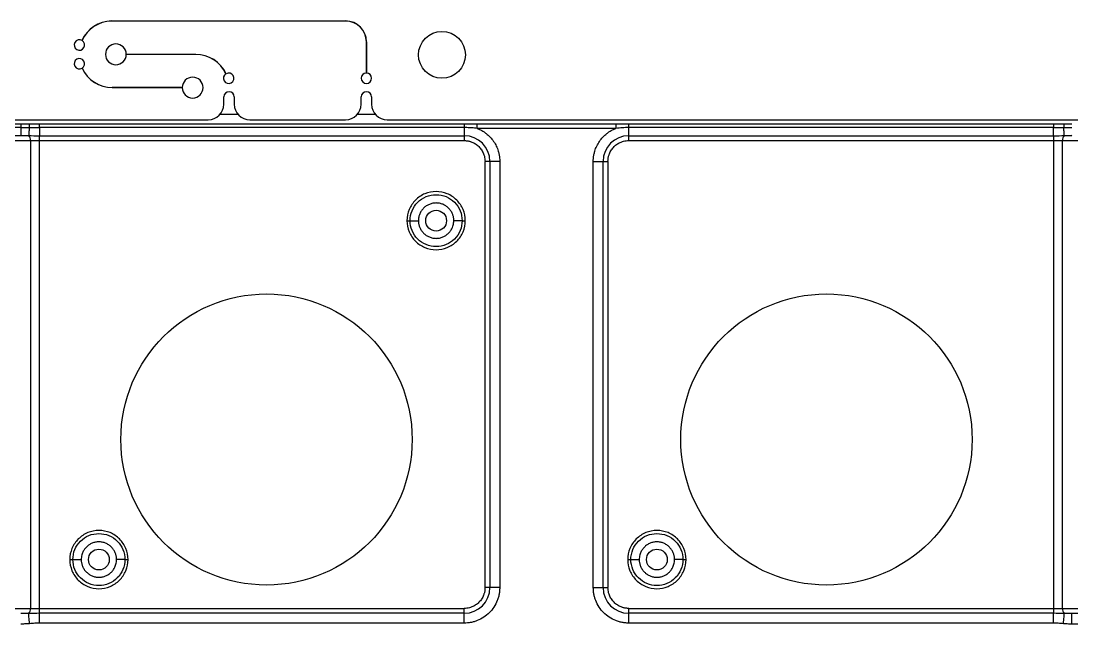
# Model space of a CAD drawing. Header units: millimetres. Extents: x -1 to 1576, y 30 to 633.
# Drawn here: x 363.3 to 464.4, y 184.6 to 242.6 of the extents above; entities that cross this region are included whole.
import ezdxf

# ---------------------------------------------------------------- set-up
doc = ezdxf.new("R2010")
doc.units = ezdxf.units.MM

msp = doc.modelspace()

# ---------------------------------------------------------------- linework, layer by layer
at = {"color": 7, "linetype": 'Continuous', "lineweight": 25}
for p, q in [((372.03, 242.64), (394.54, 242.64)), ((394.54, 242.63), (372.03, 242.63)), ((396.54, 237.63), (396.54, 240.63)), ((396.55, 240.63), (396.55, 237.63)), ((373.46, 239.44), (380.14, 239.44)), ((380.14, 239.43), (373.46, 239.43)), ((372.12, 236.24), (378.84, 236.24)), ((378.84, 236.23), (372.12, 236.23)), ((382.84, 234.63), (382.84, 235.33)), ((383.84, 235.33), (383.84, 234.63)), ((396.04, 234.63), (396.04, 235.33)), ((397.04, 235.33), (397.04, 234.63)), ((384.22, 233.63), (382.46, 233.63)), ((397.42, 233.63), (395.66, 233.63)), ((290.9, 233.13), (381.34, 233.13)), ((356.72, 232.73), (363.34, 232.73)), ((363.34, 232.4), (356.72, 232.4)), ((365.13, 232.74), (405.94, 232.74)), ((405.94, 232.38), (365.13, 232.38)), ((385.34, 233.13), (394.54, 233.13)), ((398.54, 233.13), (488.98, 233.13)), ((405.94, 232.38), (405.94, 231.13)), ((407.2, 232.75), (420.5, 232.75)), ((421.76, 232.74), (462.57, 232.74)), ((462.57, 232.38), (421.76, 232.38)), ((421.76, 231.13), (421.76, 232.38)), ((356.72, 231.63), (363.34, 231.63)), ((363.34, 231.65), (363.44, 231.63)), ((365.13, 231.6), (405.94, 231.6)), ((365.13, 185.66), (365.13, 231.6)), ((420.5, 232.31), (407.2, 232.31)), ((421.76, 231.6), (462.57, 231.6)), ((462.57, 231.6), (462.57, 185.66)), ((464.31, 231.63), (464.36, 231.64)), ((314.12, 231.13), (405.94, 231.13)), ((364.26, 231.13), (364.26, 186.13)), ((421.76, 231.13), (513.58, 231.13)), ((463.45, 186.13), (463.45, 231.13)), ((409.36, 229.13), (407.94, 229.13)), ((407.94, 188.13), (407.94, 229.13)), ((408.41, 229.13), (408.41, 188.13)), ((409.36, 229.13), (409.36, 188.13)), ((418.35, 188.13), (418.35, 229.13)), ((418.35, 229.13), (419.76, 229.13)), ((419.29, 188.13), (419.29, 229.13)), ((419.76, 229.13), (419.76, 188.13)), ((409.36, 188.13), (407.94, 188.13)), ((418.35, 188.13), (419.76, 188.13)), ((314.12, 186.13), (405.94, 186.13)), ((405.94, 184.72), (405.94, 186.13)), ((421.76, 184.72), (421.76, 186.13)), ((421.76, 186.13), (513.58, 186.13)), ((363.39, 185.63), (363.34, 185.63)), ((405.94, 185.66), (365.13, 185.66)), ((462.57, 185.66), (421.76, 185.66)), ((470.98, 185.63), (464.36, 185.63)), ((405.94, 184.72), (365.13, 184.72)), ((462.57, 184.72), (421.76, 184.72)), ((470.98, 184.63), (464.36, 184.63))]:
    msp.add_line(p, q, dxfattribs=at)
for centre, radius in [((403.8, 239.38), 2.25), ((386.94, 202.38), 14), ((440.76, 202.38), 14)]:
    msp.add_circle(centre, radius, dxfattribs=at)
at = {"color": 141}
for centre in [(403.24, 223.43), (370.83, 190.83), (424.46, 190.83)]:
    msp.add_circle(centre, 1, dxfattribs=at)
at = {"color": 7, "linetype": 'Continuous', "lineweight": 25}
for centre, radius, start, end in [((372.12, 239.43), 3.21, 91.5822, 155.3856), ((372.12, 239.43), 3.2, 91.5847, 155.403), ((394.54, 240.63), 2.01, 0, 90), ((394.54, 240.63), 2, 360, 90), ((368.96, 240.33), 0.5, 60.3991, 59.2477), ((372.46, 239.43), 1, 0.2862, 359.7133), ((380.14, 236.23), 3.2, 24.6158, 89.9998), ((380.14, 236.23), 3.19, 24.5983, 89.9998), ((368.96, 238.53), 0.5, 300.73, 299.5792), ((372.12, 239.43), 3.2, 204.6089, 269.9998), ((372.12, 239.43), 3.19, 204.5914, 269.9998), ((383.3, 237.13), 0.5, 120.7513, 119.6), ((396.54, 237.13), 0.5, 90.573, 89.427), ((379.84, 236.23), 1, 180.286, 179.7136), ((383.34, 235.33), 0.5, 360, 180), ((396.54, 235.33), 0.5, 360, 180), ((381.34, 234.63), 1.5, 270, 360), ((385.34, 234.63), 1.5, 180, 270), ((394.54, 234.63), 1.5, 270, 0), ((398.54, 234.63), 1.5, 180, 270), ((363.7, 231.21), 0.562, 352.1767, 47.5651), ((405.94, 229.13), 2.47, 0, 90), ((421.76, 229.13), 2.47, 90, 180), ((464, 231.21), 0.562, 132.435, 187.8232), ((405.94, 188.13), 2.47, 270, 360), ((421.76, 188.13), 2.47, 180, 270), ((363.7, 186.06), 0.562, 312.435, 7.8232), ((464, 186.06), 0.562, 172.1767, 227.5651)]:
    msp.add_arc(centre, radius, start, end, dxfattribs=at)
for points, knots in [([(363.34, 232.73), (363.49, 232.73), (363.75, 232.73), (364.01, 232.74), (364.13, 232.74)], [0, 0, 0, 0, 0.548125, 1, 1, 1, 1]), ([(363.34, 232.4), (363.34, 232.18), (363.34, 231.99), (363.34, 231.71), (363.34, 231.63), (363.34, 231.63)], [0, 0, 0, 0, 0.5, 0.5, 1, 1, 1, 1]), ([(364.14, 232.39), (364.13, 232.2), (364.11, 232.02), (364.09, 231.75), (364.08, 231.66), (364.08, 231.62)], [0, 0, 0, 0, 0.5, 0.5, 1, 1, 1, 1]), ([(364.13, 232.74), (364.33, 232.74), (364.66, 232.74), (364.99, 232.74), (365.13, 232.74)], [0, 0, 0, 0, 0.580575, 1, 1, 1, 1]), ([(365.13, 232.38), (365.13, 232.2), (365.13, 232.04), (365.13, 231.77), (365.13, 231.66), (365.13, 231.6)], [0, 0, 0, 0, 0.5, 0.5, 1, 1, 1, 1]), ([(405.94, 232.74), (406.03, 232.74), (406.24, 232.74), (406.58, 232.74), (406.9, 232.75), (407.12, 232.75), (407.2, 232.75)], [0, 0, 0, 0, 0.221378, 0.492164, 0.7995, 1, 1, 1, 1]), ([(407.2, 232.31), (407.11, 232.32), (406.94, 232.34), (406.69, 232.35), (406.44, 232.37), (406.19, 232.38), (406.02, 232.38), (405.94, 232.38)], [0, 0, 0, 0, 0.206312, 0.408164, 0.606837, 0.80366, 1, 1, 1, 1]), ([(407.2, 232.31), (407.2, 232.4), (407.2, 232.49), (407.2, 232.64), (407.2, 232.71), (407.2, 232.75)], [0, 0, 0, 0, 0.5, 0.5, 1, 1, 1, 1]), ([(420.5, 232.75), (420.59, 232.75), (420.8, 232.75), (421.13, 232.74), (421.46, 232.74), (421.67, 232.74), (421.76, 232.74)], [0, 0, 0, 0, 0.200515, 0.50786, 0.778848, 1, 1, 1, 1]), ([(420.5, 232.75), (420.5, 232.71), (420.5, 232.64), (420.5, 232.49), (420.5, 232.4), (420.5, 232.31)], [0, 0, 0, 0, 0.5, 0.5, 1, 1, 1, 1]), ([(421.76, 232.38), (421.66, 232.38), (421.45, 232.38), (421.14, 232.36), (420.82, 232.34), (420.61, 232.32), (420.5, 232.31)], [0, 0, 0, 0, 0.245457, 0.492199, 0.742868, 1, 1, 1, 1]), ([(462.57, 232.74), (462.71, 232.74), (463.05, 232.74), (463.38, 232.74), (463.57, 232.74)], [0, 0, 0, 0, 0.420474, 1, 1, 1, 1]), ([(462.57, 231.6), (462.57, 231.66), (462.57, 231.77), (462.57, 232.04), (462.57, 232.2), (462.57, 232.38)], [0, 0, 0, 0, 0.5, 0.5, 1, 1, 1, 1]), ([(463.62, 231.62), (463.62, 231.66), (463.61, 231.75), (463.59, 232.02), (463.58, 232.2), (463.56, 232.39)], [0, 0, 0, 0, 0.5, 0.5, 1, 1, 1, 1]), ([(463.57, 232.74), (463.69, 232.74), (463.95, 232.73), (464.21, 232.73), (464.36, 232.73)], [0, 0, 0, 0, 0.4522442, 1, 1, 1, 1]), ([(407.2, 232.31), (407.25, 232.29), (407.35, 232.24), (407.5, 232.17), (407.65, 232.09), (407.79, 232.01), (407.93, 231.91), (408.15, 231.74), (408.45, 231.47), (408.78, 231.06), (409.04, 230.61), (409.2, 230.18), (409.3, 229.79), (409.35, 229.46), (409.35, 229.24), (409.36, 229.13)], [0, 0, 0, 0, 0.040883, 0.08158, 0.122187, 0.162802, 0.203521, 0.244441, 0.372171, 0.500035, 0.627766, 0.75563, 0.837187, 0.918385, 1, 1, 1, 1]), ([(418.35, 229.13), (418.35, 229.19), (418.35, 229.3), (418.36, 229.46), (418.38, 229.63), (418.41, 229.79), (418.45, 229.95), (418.52, 230.23), (418.67, 230.61), (418.93, 231.06), (419.25, 231.47), (419.59, 231.78), (419.91, 232.01), (420.2, 232.18), (420.4, 232.26), (420.5, 232.31)], [0, 0, 0, 0, 0.040883, 0.08158, 0.122187, 0.162802, 0.203521, 0.244441, 0.372171, 0.500035, 0.627766, 0.75563, 0.837187, 0.918385, 1, 1, 1, 1]), ([(405.94, 231.13), (405.98, 231.13), (406.07, 231.13), (406.19, 231.12), (406.32, 231.1), (406.44, 231.07), (406.56, 231.04), (406.77, 230.96), (407.05, 230.82), (407.36, 230.56), (407.62, 230.24), (407.79, 229.92), (407.88, 229.63), (407.93, 229.38), (407.94, 229.22), (407.94, 229.13)], [0, 0, 0, 0, 0.040276, 0.080243, 0.120058, 0.159883, 0.199877, 0.240199, 0.370043, 0.500057, 0.629901, 0.759916, 0.840121, 0.919721, 1, 1, 1, 1]), ([(419.76, 229.13), (419.76, 229.18), (419.76, 229.26), (419.78, 229.38), (419.79, 229.51), (419.82, 229.63), (419.86, 229.75), (419.93, 229.96), (420.08, 230.24), (420.34, 230.56), (420.65, 230.82), (420.97, 230.98), (421.26, 231.08), (421.51, 231.12), (421.68, 231.13), (421.76, 231.13)], [0, 0, 0, 0, 0.0402761, 0.0802426, 0.1200582, 0.159883, 0.1998773, 0.2401994, 0.3700431, 0.5000574, 0.6299012, 0.7599156, 0.8401208, 0.919721, 1, 1, 1, 1]), ([(406.04, 223.43), (406.04, 223.8), (405.97, 224.17), (405.69, 224.84), (405.48, 225.15), (404.96, 225.67), (404.65, 225.88), (403.97, 226.16), (403.61, 226.23), (402.87, 226.23), (402.51, 226.16), (401.83, 225.88), (401.52, 225.67), (401, 225.15), (400.79, 224.84), (400.51, 224.17), (400.44, 223.8), (400.44, 223.43)], [0, 0, 0, 0, 0.125, 0.125, 0.25, 0.25, 0.375, 0.375, 0.5, 0.5, 0.625, 0.625, 0.75, 0.75, 0.875, 0.875, 1, 1, 1, 1]), ([(400.74, 223.43), (400.74, 223.76), (400.81, 224.09), (401.06, 224.69), (401.24, 224.97), (401.7, 225.43), (401.98, 225.62), (402.59, 225.87), (402.91, 225.93), (403.57, 225.93), (403.9, 225.87), (404.5, 225.62), (404.78, 225.43), (405.24, 224.97), (405.43, 224.69), (405.68, 224.09), (405.74, 223.76), (405.74, 223.43)], [0, 0, 0, 0, 0.125, 0.125, 0.25, 0.25, 0.375, 0.375, 0.5, 0.5, 0.625, 0.625, 0.75, 0.75, 0.875, 0.875, 1, 1, 1, 1]), ([(404.94, 223.43), (404.94, 223.48), (404.94, 223.57), (404.92, 223.7), (404.9, 223.83), (404.86, 223.96), (404.79, 224.15), (404.66, 224.38), (404.45, 224.64), (404.19, 224.86), (403.9, 225.01), (403.58, 225.11), (403.24, 225.14), (402.91, 225.11), (402.59, 225.01), (402.29, 224.86), (402.03, 224.64), (401.82, 224.38), (401.68, 224.12), (401.59, 223.87), (401.55, 223.66), (401.54, 223.51), (401.54, 223.43)], [0, 0, 0, 0, 0.0251789, 0.0501306, 0.075011, 0.0999772, 0.1251848, 0.1875884, 0.2500967, 0.3125049, 0.375015, 0.4374743, 0.5000339, 0.5624941, 0.6250503, 0.6874503, 0.7499574, 0.812365, 0.8748675, 0.9166751, 0.9581434, 1, 1, 1, 1]), ([(400.44, 223.43), (400.44, 223.07), (400.51, 222.7), (400.79, 222.02), (401, 221.71), (401.52, 221.19), (401.83, 220.99), (402.51, 220.71), (402.87, 220.63), (403.61, 220.63), (403.97, 220.71), (404.65, 220.99), (404.96, 221.19), (405.48, 221.71), (405.69, 222.02), (405.97, 222.7), (406.04, 223.07), (406.04, 223.43)], [0, 0, 0, 0, 0.125, 0.125, 0.25, 0.25, 0.375, 0.375, 0.5, 0.5, 0.625, 0.625, 0.75, 0.75, 0.875, 0.875, 1, 1, 1, 1]), ([(400.44, 223.43), (400.52, 223.43), (400.6, 223.43), (400.71, 223.43), (400.74, 223.43), (400.74, 223.43)], [0, 0, 0, 0, 0.5, 0.5, 1, 1, 1, 1]), ([(405.74, 223.43), (405.74, 223.11), (405.68, 222.78), (405.43, 222.17), (405.24, 221.9), (404.78, 221.43), (404.5, 221.25), (403.9, 221), (403.57, 220.93), (402.91, 220.93), (402.59, 221), (401.98, 221.25), (401.7, 221.43), (401.24, 221.9), (401.06, 222.17), (400.81, 222.78), (400.74, 223.11), (400.74, 223.43)], [0, 0, 0, 0, 0.125, 0.125, 0.25, 0.25, 0.375, 0.375, 0.5, 0.5, 0.625, 0.625, 0.75, 0.75, 0.875, 0.875, 1, 1, 1, 1]), ([(400.74, 223.43), (400.74, 223.43), (400.83, 223.43), (401.12, 223.43), (401.33, 223.43), (401.54, 223.43)], [0, 0, 0, 0, 0.5, 0.5, 1, 1, 1, 1]), ([(401.54, 223.43), (401.54, 223.39), (401.54, 223.3), (401.56, 223.17), (401.59, 223.04), (401.62, 222.91), (401.69, 222.72), (401.82, 222.48), (402.03, 222.22), (402.29, 222.01), (402.59, 221.85), (402.91, 221.75), (403.24, 221.72), (403.57, 221.75), (403.9, 221.85), (404.19, 222.01), (404.45, 222.22), (404.66, 222.48), (404.8, 222.75), (404.89, 222.99), (404.93, 223.21), (404.94, 223.36), (404.94, 223.43)], [0, 0, 0, 0, 0.025112, 0.050024, 0.074894, 0.099876, 0.125125, 0.187521, 0.250086, 0.312492, 0.374998, 0.437458, 0.500018, 0.562478, 0.625038, 0.687445, 0.749955, 0.812363, 0.874867, 0.916676, 0.958144, 1, 1, 1, 1]), ([(405.74, 223.43), (405.74, 223.43), (405.65, 223.43), (405.36, 223.43), (405.15, 223.43), (404.94, 223.43)], [0, 0, 0, 0, 0.5, 0.5, 1, 1, 1, 1]), ([(405.74, 223.43), (405.74, 223.43), (405.77, 223.43), (405.88, 223.43), (405.96, 223.43), (406.04, 223.43)], [0, 0, 0, 0, 0.5, 0.5, 1, 1, 1, 1]), ([(373.63, 190.83), (373.63, 191.2), (373.55, 191.57), (373.27, 192.24), (373.07, 192.55), (372.55, 193.07), (372.24, 193.28), (371.56, 193.56), (371.19, 193.63), (370.46, 193.63), (370.09, 193.56), (369.42, 193.28), (369.11, 193.07), (368.59, 192.55), (368.38, 192.24), (368.1, 191.57), (368.03, 191.2), (368.03, 190.83)], [0, 0, 0, 0, 0.125, 0.125, 0.25, 0.25, 0.375, 0.375, 0.5, 0.5, 0.625, 0.625, 0.75, 0.75, 0.875, 0.875, 1, 1, 1, 1]), ([(368.33, 190.83), (368.33, 191.16), (368.39, 191.49), (368.64, 192.09), (368.83, 192.37), (369.29, 192.83), (369.57, 193.02), (370.17, 193.27), (370.5, 193.33), (371.16, 193.33), (371.48, 193.27), (372.09, 193.02), (372.36, 192.83), (372.83, 192.37), (373.01, 192.09), (373.26, 191.49), (373.33, 191.16), (373.33, 190.83)], [0, 0, 0, 0, 0.125, 0.125, 0.25, 0.25, 0.375, 0.375, 0.5, 0.5, 0.625, 0.625, 0.75, 0.75, 0.875, 0.875, 1, 1, 1, 1]), ([(427.26, 190.83), (427.26, 191.2), (427.19, 191.57), (426.91, 192.24), (426.7, 192.55), (426.18, 193.07), (425.87, 193.28), (425.19, 193.56), (424.83, 193.63), (424.09, 193.63), (423.73, 193.56), (423.05, 193.28), (422.74, 193.07), (422.22, 192.55), (422.01, 192.24), (421.73, 191.57), (421.66, 191.2), (421.66, 190.83)], [0, 0, 0, 0, 0.125, 0.125, 0.25, 0.25, 0.375, 0.375, 0.5, 0.5, 0.625, 0.625, 0.75, 0.75, 0.875, 0.875, 1, 1, 1, 1]), ([(421.96, 190.83), (421.96, 191.16), (422.03, 191.49), (422.28, 192.09), (422.46, 192.37), (422.92, 192.83), (423.2, 193.02), (423.81, 193.27), (424.13, 193.33), (424.79, 193.33), (425.12, 193.27), (425.72, 193.02), (426, 192.83), (426.46, 192.37), (426.65, 192.09), (426.9, 191.49), (426.96, 191.16), (426.96, 190.83)], [0, 0, 0, 0, 0.125, 0.125, 0.25, 0.25, 0.375, 0.375, 0.5, 0.5, 0.625, 0.625, 0.75, 0.75, 0.875, 0.875, 1, 1, 1, 1]), ([(372.53, 190.83), (372.53, 190.88), (372.52, 190.97), (372.51, 191.1), (372.48, 191.23), (372.45, 191.36), (372.38, 191.55), (372.25, 191.78), (372.04, 192.04), (371.78, 192.26), (371.48, 192.41), (371.16, 192.51), (370.83, 192.54), (370.49, 192.51), (370.17, 192.41), (369.88, 192.26), (369.62, 192.04), (369.4, 191.78), (369.26, 191.52), (369.18, 191.27), (369.14, 191.06), (369.13, 190.91), (369.13, 190.83)], [0, 0, 0, 0, 0.025179, 0.050131, 0.075011, 0.099977, 0.125185, 0.187588, 0.250097, 0.312505, 0.375015, 0.437474, 0.500034, 0.562494, 0.62505, 0.68745, 0.749957, 0.812365, 0.874867, 0.916675, 0.958143, 1, 1, 1, 1]), ([(426.16, 190.83), (426.16, 190.88), (426.16, 190.97), (426.14, 191.1), (426.12, 191.23), (426.08, 191.36), (426.01, 191.55), (425.88, 191.78), (425.67, 192.04), (425.41, 192.26), (425.12, 192.41), (424.8, 192.51), (424.46, 192.54), (424.13, 192.51), (423.81, 192.41), (423.51, 192.26), (423.25, 192.04), (423.04, 191.78), (422.9, 191.52), (422.81, 191.27), (422.77, 191.06), (422.76, 190.91), (422.76, 190.83)], [0, 0, 0, 0, 0.025179, 0.050131, 0.075011, 0.099977, 0.125185, 0.187588, 0.250097, 0.312505, 0.375015, 0.437474, 0.500034, 0.562494, 0.62505, 0.68745, 0.749957, 0.812365, 0.874868, 0.916675, 0.958143, 1, 1, 1, 1]), ([(368.03, 190.83), (368.03, 190.47), (368.1, 190.1), (368.38, 189.42), (368.59, 189.11), (369.11, 188.59), (369.42, 188.39), (370.09, 188.11), (370.46, 188.03), (371.19, 188.03), (371.56, 188.11), (372.24, 188.39), (372.55, 188.59), (373.07, 189.11), (373.27, 189.42), (373.55, 190.1), (373.63, 190.47), (373.63, 190.83)], [0, 0, 0, 0, 0.125, 0.125, 0.25, 0.25, 0.375, 0.375, 0.5, 0.5, 0.625, 0.625, 0.75, 0.75, 0.875, 0.875, 1, 1, 1, 1]), ([(368.03, 190.83), (368.11, 190.83), (368.18, 190.83), (368.3, 190.83), (368.33, 190.83), (368.33, 190.83)], [0, 0, 0, 0, 0.5, 0.5, 1, 1, 1, 1]), ([(373.33, 190.83), (373.33, 190.51), (373.26, 190.18), (373.01, 189.57), (372.83, 189.3), (372.36, 188.83), (372.09, 188.65), (371.48, 188.4), (371.16, 188.33), (370.5, 188.33), (370.17, 188.4), (369.57, 188.65), (369.29, 188.83), (368.83, 189.3), (368.64, 189.57), (368.39, 190.18), (368.33, 190.51), (368.33, 190.83)], [0, 0, 0, 0, 0.125, 0.125, 0.25, 0.25, 0.375, 0.375, 0.5, 0.5, 0.625, 0.625, 0.75, 0.75, 0.875, 0.875, 1, 1, 1, 1]), ([(368.33, 190.83), (368.33, 190.83), (368.41, 190.83), (368.71, 190.83), (368.92, 190.83), (369.13, 190.83)], [0, 0, 0, 0, 0.5, 0.5, 1, 1, 1, 1]), ([(369.13, 190.83), (369.13, 190.79), (369.13, 190.7), (369.15, 190.57), (369.17, 190.44), (369.21, 190.31), (369.28, 190.12), (369.4, 189.88), (369.62, 189.62), (369.88, 189.41), (370.17, 189.25), (370.49, 189.15), (370.83, 189.12), (371.16, 189.15), (371.48, 189.25), (371.78, 189.41), (372.04, 189.62), (372.25, 189.88), (372.39, 190.15), (372.47, 190.39), (372.52, 190.61), (372.53, 190.76), (372.53, 190.83)], [0, 0, 0, 0, 0.025112, 0.050025, 0.074894, 0.099876, 0.125125, 0.187521, 0.250086, 0.312493, 0.374998, 0.437458, 0.500018, 0.562478, 0.625038, 0.687445, 0.749955, 0.812363, 0.874867, 0.916676, 0.958144, 1, 1, 1, 1]), ([(373.33, 190.83), (373.33, 190.83), (373.24, 190.83), (372.95, 190.83), (372.74, 190.83), (372.53, 190.83)], [0, 0, 0, 0, 0.5, 0.5, 1, 1, 1, 1]), ([(373.33, 190.83), (373.33, 190.83), (373.24, 190.83), (372.95, 190.83), (372.74, 190.83), (372.53, 190.83)], [0, 0, 0, 0, 0.5, 0.5, 1, 1, 1, 1]), ([(373.33, 190.83), (373.33, 190.83), (373.36, 190.83), (373.47, 190.83), (373.55, 190.83), (373.63, 190.83)], [0, 0, 0, 0, 0.5, 0.5, 1, 1, 1, 1]), ([(421.66, 190.83), (421.66, 190.47), (421.73, 190.1), (422.01, 189.42), (422.22, 189.11), (422.74, 188.59), (423.05, 188.39), (423.73, 188.11), (424.09, 188.03), (424.83, 188.03), (425.19, 188.11), (425.87, 188.39), (426.18, 188.59), (426.7, 189.11), (426.91, 189.42), (427.19, 190.1), (427.26, 190.47), (427.26, 190.83)], [0, 0, 0, 0, 0.125, 0.125, 0.25, 0.25, 0.375, 0.375, 0.5, 0.5, 0.625, 0.625, 0.75, 0.75, 0.875, 0.875, 1, 1, 1, 1]), ([(421.66, 190.83), (421.74, 190.83), (421.82, 190.83), (421.93, 190.83), (421.96, 190.83), (421.96, 190.83)], [0, 0, 0, 0, 0.5, 0.5, 1, 1, 1, 1]), ([(426.96, 190.83), (426.96, 190.51), (426.9, 190.18), (426.65, 189.57), (426.46, 189.3), (426, 188.83), (425.72, 188.65), (425.12, 188.4), (424.79, 188.33), (424.13, 188.33), (423.81, 188.4), (423.2, 188.65), (422.92, 188.83), (422.46, 189.3), (422.28, 189.57), (422.03, 190.18), (421.96, 190.51), (421.96, 190.83)], [0, 0, 0, 0, 0.125, 0.125, 0.25, 0.25, 0.375, 0.375, 0.5, 0.5, 0.625, 0.625, 0.75, 0.75, 0.875, 0.875, 1, 1, 1, 1]), ([(421.96, 190.83), (421.96, 190.83), (422.05, 190.83), (422.34, 190.83), (422.55, 190.83), (422.76, 190.83)], [0, 0, 0, 0, 0.5, 0.5, 1, 1, 1, 1]), ([(422.76, 190.83), (422.76, 190.79), (422.76, 190.7), (422.78, 190.57), (422.81, 190.44), (422.84, 190.31), (422.91, 190.12), (423.04, 189.88), (423.25, 189.62), (423.51, 189.41), (423.81, 189.25), (424.13, 189.15), (424.46, 189.12), (424.79, 189.15), (425.12, 189.25), (425.41, 189.41), (425.67, 189.62), (425.88, 189.88), (426.02, 190.15), (426.11, 190.39), (426.15, 190.61), (426.16, 190.76), (426.16, 190.83)], [0, 0, 0, 0, 0.025112, 0.050024, 0.074894, 0.099876, 0.125125, 0.187521, 0.250086, 0.312492, 0.374998, 0.437458, 0.500018, 0.562477, 0.625038, 0.687445, 0.749955, 0.812363, 0.874867, 0.916676, 0.958144, 1, 1, 1, 1]), ([(426.96, 190.83), (426.96, 190.83), (426.87, 190.83), (426.58, 190.83), (426.37, 190.83), (426.16, 190.83)], [0, 0, 0, 0, 0.5, 0.5, 1, 1, 1, 1]), ([(426.96, 190.83), (426.96, 190.83), (426.99, 190.83), (427.1, 190.83), (427.18, 190.83), (427.26, 190.83)], [0, 0, 0, 0, 0.5, 0.5, 1, 1, 1, 1]), ([(409.36, 188.13), (409.35, 188.07), (409.35, 187.95), (409.34, 187.76), (409.31, 187.58), (409.28, 187.4), (409.23, 187.23), (409.18, 187.05), (409.06, 186.72), (408.82, 186.24), (408.37, 185.7), (407.83, 185.26), (407.32, 184.99), (406.89, 184.85), (406.58, 184.77), (406.26, 184.73), (406.05, 184.72), (405.94, 184.72)], [0, 0, 0, 0, 0.034552, 0.068858, 0.103016, 0.137128, 0.171294, 0.205615, 0.240191, 0.37006, 0.500029, 0.629897, 0.759866, 0.820152, 0.879909, 0.939678, 1, 1, 1, 1]), ([(407.94, 188.13), (407.94, 188.09), (407.94, 188.01), (407.93, 187.88), (407.91, 187.76), (407.88, 187.64), (407.84, 187.52), (407.77, 187.31), (407.63, 187.03), (407.36, 186.71), (407.05, 186.45), (406.73, 186.28), (406.44, 186.19), (406.19, 186.14), (406.03, 186.14), (405.94, 186.13)], [0, 0, 0, 0, 0.040276, 0.080243, 0.120058, 0.159883, 0.199877, 0.240199, 0.370043, 0.500057, 0.629901, 0.759916, 0.840121, 0.919721, 1, 1, 1, 1]), ([(421.76, 184.72), (421.7, 184.72), (421.58, 184.72), (421.39, 184.74), (421.21, 184.76), (421.03, 184.8), (420.85, 184.84), (420.68, 184.89), (420.34, 185.02), (419.87, 185.26), (419.33, 185.7), (418.89, 186.24), (418.62, 186.76), (418.48, 187.18), (418.4, 187.49), (418.36, 187.81), (418.35, 188.03), (418.35, 188.13)], [0, 0, 0, 0, 0.034552, 0.068858, 0.103016, 0.137128, 0.171294, 0.205615, 0.240191, 0.37006, 0.500029, 0.629897, 0.759866, 0.820152, 0.879909, 0.939678, 1, 1, 1, 1]), ([(421.76, 186.13), (421.72, 186.13), (421.63, 186.14), (421.51, 186.15), (421.39, 186.17), (421.26, 186.19), (421.14, 186.23), (420.94, 186.3), (420.65, 186.45), (420.34, 186.71), (420.08, 187.03), (419.91, 187.35), (419.82, 187.63), (419.77, 187.88), (419.76, 188.05), (419.76, 188.13)], [0, 0, 0, 0, 0.0402761, 0.0802426, 0.1200582, 0.159883, 0.1998773, 0.2401994, 0.3700431, 0.5000574, 0.6299012, 0.7599156, 0.8401208, 0.919721, 1, 1, 1, 1]), ([(364.16, 184.66), (364.14, 184.89), (364.12, 185.12), (364.09, 185.48), (364.08, 185.6), (364.08, 185.64)], [0, 0, 0, 0, 0.5, 0.5, 1, 1, 1, 1]), ([(365.13, 184.72), (365.13, 184.92), (365.13, 185.13), (365.13, 185.46), (365.13, 185.59), (365.13, 185.66)], [0, 0, 0, 0, 0.5, 0.5, 1, 1, 1, 1]), ([(462.57, 184.72), (462.57, 184.92), (462.57, 185.13), (462.57, 185.46), (462.57, 185.59), (462.57, 185.66)], [0, 0, 0, 0, 0.5, 0.5, 1, 1, 1, 1]), ([(463.54, 184.66), (463.56, 184.89), (463.58, 185.12), (463.61, 185.48), (463.62, 185.6), (463.62, 185.64)], [0, 0, 0, 0, 0.5, 0.5, 1, 1, 1, 1]), ([(464.36, 184.63), (464.36, 184.76), (464.36, 184.89), (464.36, 185.14), (464.36, 185.25), (464.36, 185.43), (464.36, 185.51), (464.36, 185.61), (464.36, 185.63), (464.36, 185.63)], [0, 0, 0, 0, 0.25, 0.25, 0.5, 0.5, 0.75, 0.75, 1, 1, 1, 1]), ([(364.16, 184.66), (364.1, 184.65), (363.98, 184.65), (363.79, 184.64), (363.57, 184.63), (363.42, 184.63), (363.34, 184.63)], [0, 0, 0, 0, 0.207871, 0.443757, 0.707773, 1, 1, 1, 1]), ([(365.13, 184.72), (365.05, 184.72), (364.9, 184.72), (364.66, 184.7), (364.41, 184.68), (364.24, 184.67), (364.16, 184.66)], [0, 0, 0, 0, 0.232371, 0.485289, 0.737412, 1, 1, 1, 1]), ([(463.54, 184.66), (463.46, 184.67), (463.29, 184.68), (463.04, 184.7), (462.81, 184.72), (462.65, 184.72), (462.57, 184.72)], [0, 0, 0, 0, 0.2627497, 0.5148513, 0.7674746, 1, 1, 1, 1]), ([(464.36, 184.63), (464.21, 184.63), (463.94, 184.63), (463.66, 184.65), (463.54, 184.66)], [0, 0, 0, 0, 0.5562129, 1, 1, 1, 1])]:
    msp.add_open_spline(points, degree=3, knots=knots, dxfattribs=at)
for points in [[(363.34, 232.73), (363.34, 232.67), (363.34, 232.54), (363.34, 232.4)], [(363.34, 232.4), (363.61, 232.4), (363.87, 232.4), (364.14, 232.39)], [(364.13, 232.74), (364.14, 232.67), (364.14, 232.54), (364.14, 232.39)], [(364.14, 232.39), (364.48, 232.39), (364.81, 232.38), (365.13, 232.38)], [(365.13, 232.38), (365.13, 232.53), (365.13, 232.67), (365.13, 232.74)], [(405.94, 232.74), (405.94, 232.67), (405.94, 232.53), (405.94, 232.38)], [(421.76, 232.38), (421.76, 232.53), (421.76, 232.67), (421.76, 232.74)], [(462.57, 232.74), (462.57, 232.67), (462.57, 232.53), (462.57, 232.38)], [(462.57, 232.38), (462.9, 232.38), (463.22, 232.39), (463.56, 232.39)], [(463.57, 232.74), (463.57, 232.67), (463.56, 232.54), (463.56, 232.39)], [(463.56, 232.39), (463.83, 232.4), (464.1, 232.4), (464.36, 232.4)], [(363.34, 231.63), (363.6, 231.63), (363.84, 231.63), (364.08, 231.62)], [(364.08, 231.62), (364.4, 231.61), (364.77, 231.6), (365.13, 231.6)], [(462.57, 231.6), (462.94, 231.6), (463.3, 231.61), (463.62, 231.62)], [(463.62, 231.62), (463.86, 231.63), (464.1, 231.63), (464.36, 231.63)], [(364.08, 185.64), (363.84, 185.63), (363.6, 185.63), (363.34, 185.63)], [(365.13, 185.66), (364.77, 185.66), (364.4, 185.65), (364.08, 185.64)], [(463.62, 185.64), (463.3, 185.65), (462.94, 185.66), (462.57, 185.66)], [(464.36, 185.63), (464.1, 185.63), (463.86, 185.63), (463.62, 185.64)]]:
    msp.add_open_spline(points, degree=3, dxfattribs=at)

doc.saveas('drawing.dxf')
